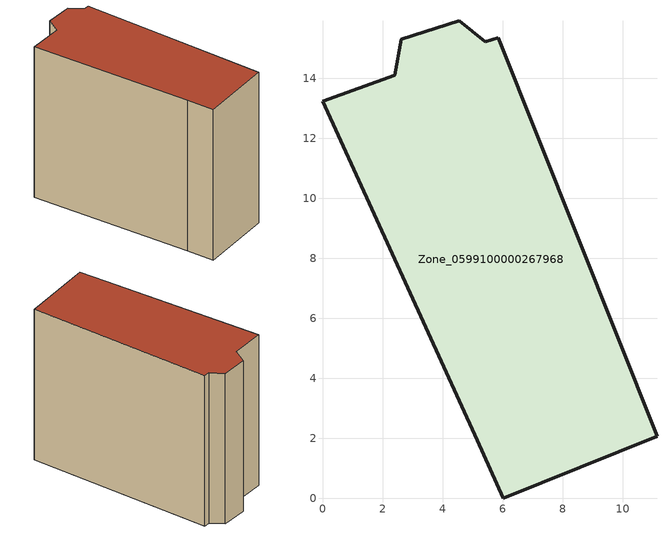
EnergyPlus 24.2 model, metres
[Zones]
Zone_0599100000267968
 floor ground (C_G): 0,13.24 2.4,14.09 2.63,15.29 4.55,15.91 5.43,15.21 5.85,15.34 11.15,2.06 6.02,0 5.15,1.94 z0
 wall outside (C_F): 6.02,0 11.15,2.06 5.85,15.34 5.43,15.21 4.55,15.91 2.63,15.29 2.4,14.09 0,13.24 5.15,1.94 6.02,0 z0:12.55
 roof outside (C_R): 2.4,14.09 0,13.24 5.15,1.94 6.02,0 11.15,2.06 5.85,15.34 5.43,15.21 4.55,15.91 2.63,15.29 z12.55
[BUILDING]
Pand.0599100000267968: North Axis=0; Terrain=City; Loads Convergence Tolerance Value=0.04; Temperature Convergence Tolerance Value=0.4; Solar Distribution=FullExterior; Maximum Number of Warmup Days=25; Minimum Number of Warmup Days=1
[Site:Location]
Rotterdam.The.Hague.AP_ZH_NLD Design_Conditions: Latitude=51.96; Longitude=4.45; Time Zone=1; Elevation=-4.5
[SITE:GROUNDTEMPERATURE:BUILDINGSURFACE]
18, 18, 18, 18, 18, 18, 18, 18, 18, 18, 18, 18
[MATERIAL] Thermal Absorptance=0.9; Solar Absorptance=0.7; Visible Absorptance=0.7
Name | Roughness | Thickness | Conductivity | Density | Specific Heat
G.TI.1946 | MediumSmooth | 0.15 | 1 | 540 | 1210
F.TI.1946 | Rough | 0.3 | 0.857143 | 1920 | 840
R.TI.1946 | MediumRough | 0.2 | 0.1 | 1500 | 1000
[CONSTRUCTION]
C_G: G.TI.1946
C_F: F.TI.1946
C_R: R.TI.1946
[ZONE]
Zone_0599100000267968: Type=1; Multiplier=1; Ceiling Height=Autocalculate; Volume=Autocalculate; Floor Area=autocalculate; Part of Total Floor Area=Yes
[ZONEINFILTRATION:DESIGNFLOWRATE]
Infil_Zone_0599100000267968: Zone or ZoneList or Space or SpaceList=Zone_0599100000267968; Schedule=AlwaysOn; Design Flow Rate Calculation Method=Flow/Area; Flow Rate per Floor Area=0.003; Constant Term Coefficient=1; Temperature Term Coefficient=0; Velocity Term Coefficient=0; Velocity Squared Term Coefficient=0
[HVACTEMPLATE:ZONE:IDEALLOADSAIRSYSTEM]
Zone_0599100000267968: Maximum Heating Supply Air Temperature=50; Minimum Cooling Supply Air Temperature=13; Maximum Heating Supply Air Humidity Ratio=0.0156; Minimum Cooling Supply Air Humidity Ratio=0.0077; Heating Limit=NoLimit; Cooling Limit=NoLimit; Dehumidification Control Type=ConstantSensibleHeatRatio; Cooling Sensible Heat Ratio=0.7; Dehumidification Setpoint=60; Humidification Control Type=None; Humidification Setpoint=30; Outdoor Air Method=None; Outdoor Air Flow Rate per Person=0.00944; Outdoor Air Flow Rate per Zone Floor Area=0; Outdoor Air Flow Rate per Zone=0; Demand Controlled Ventilation Type=None; Outdoor Air Economizer Type=NoEconomizer; Heat Recovery Type=None; Sensible Heat Recovery Effectiveness=0.7; Latent Heat Recovery Effectiveness=0.65
[ZONECONTROL:THERMOSTAT]
ThermostatControl_Zone_0599100000267968: Zone or ZoneList=Zone_0599100000267968; Control Type Schedule=DualSetpointControlType; Control 1=Thermostat_Zone_0599100000267968; Temperature Difference Between Cutout And Setpoint=0
[THERMOSTATSETPOINT:DUALSETPOINT]
Thermostat_Zone_0599100000267968: Heating Setpoint Temperature Schedule=HeatingSetpoint_Zone_0599100000267968; Cooling Setpoint Temperature Schedule=CoolingSetpoint_Zone_0599100000267968
[SCHEDULE:COMPACT]
HeatingSetpoint_Zone_0599100000267968: Through: 12/31, For: AllDays, Until: 24:00, 21
CoolingSetpoint_Zone_0599100000267968: Through: 12/31, For: AllDays, Until: 24:00, 24
DualSetpointControlType: Through: 12/31, For: AllDays, Until: 24:00, 4
AlwaysOn: Through: 12/31, For: AllDays, Until: 24:00, 1
